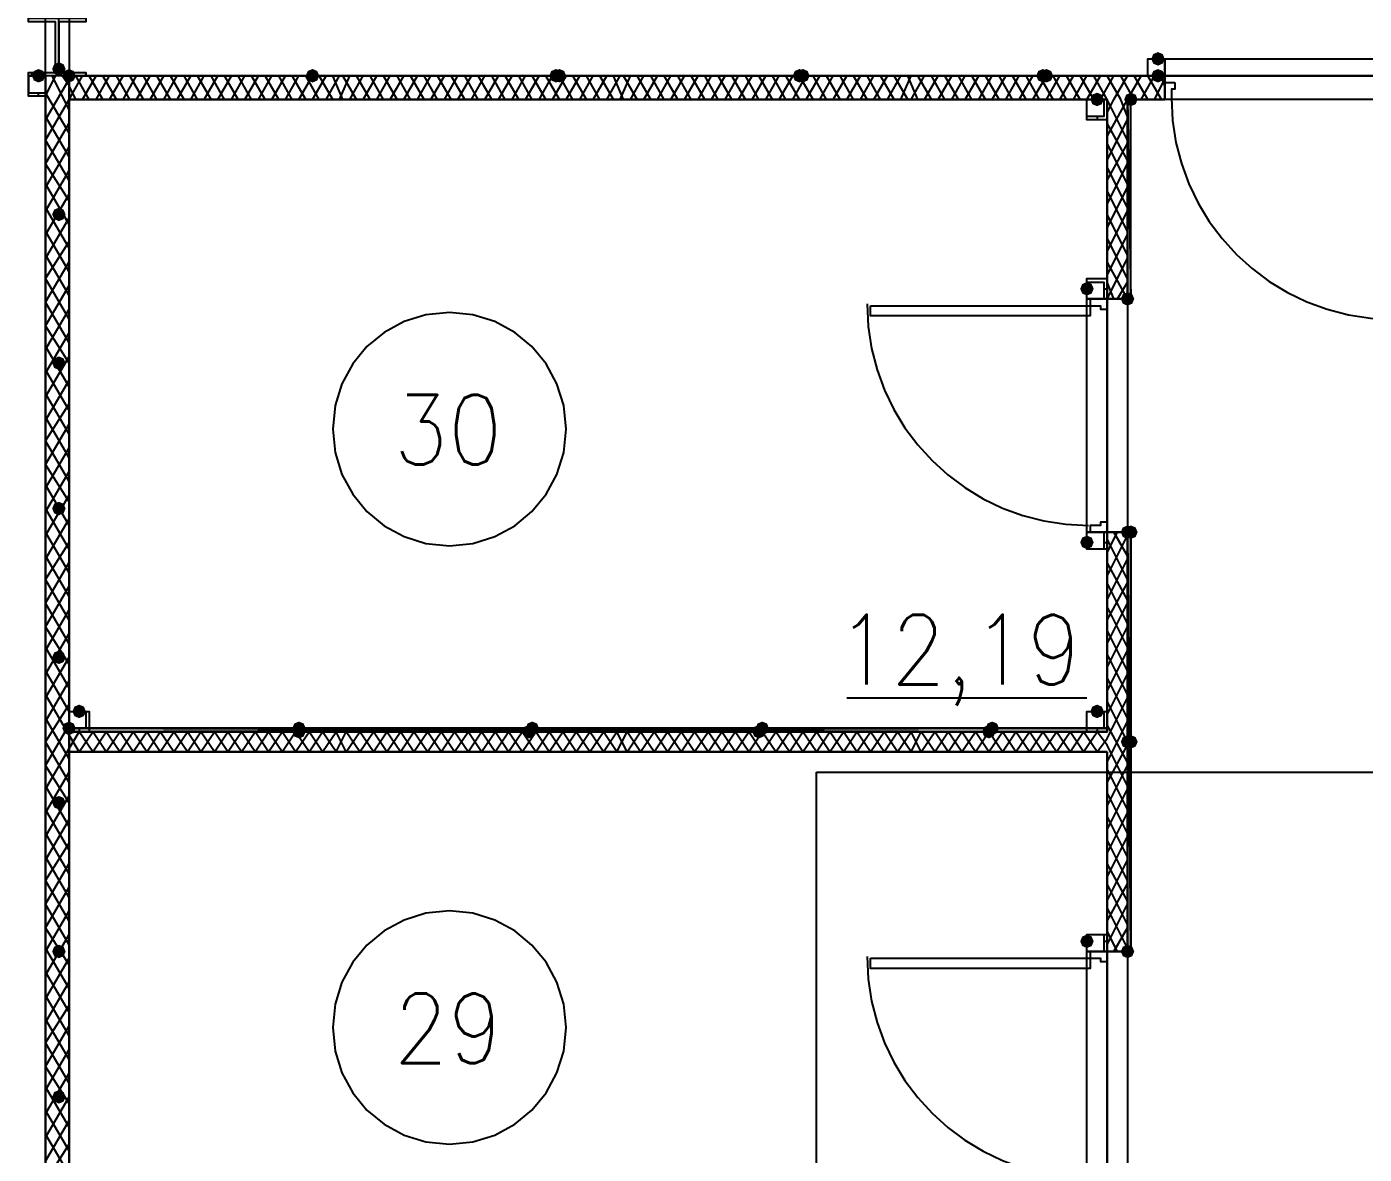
# Model space of a CAD drawing. Header units: millimetres. Extents: x 0 to 420, y 0 to 297.
# Drawn here: x 224.05 to 240.79, y 190.63 to 204.75 of the extents above; entities that cross this region are included whole.
import ezdxf

# ---------------------------------------------------------------- set-up
doc = ezdxf.new("R2010")
doc.units = ezdxf.units.MM
doc.layers.get('0').update_dxf_attribs({"linetype": 'CONTINUOUS'})
doc.styles.get("Standard").update_dxf_attribs({"font": 'STANDARD'})

msp = doc.modelspace()

# ---------------------------------------------------------------- hatches: boundary and pattern name
at = {"true_color": 0x000007}
for points in [[(224.536, 204.216), (224.511129, 204.156204), (224.451333, 204.131333), (224.391538, 204.156204), (224.366667, 204.216), (224.391537, 204.275796), (224.451333, 204.300667), (224.511129, 204.275796)], [(238.294333, 204.343), (238.269463, 204.283204), (238.209667, 204.258333), (238.149871, 204.283204), (238.125, 204.343), (238.149871, 204.402796), (238.209667, 204.427667), (238.269462, 204.402796)], [(224.282, 204.131333), (224.257129, 204.071537), (224.197333, 204.046667), (224.137538, 204.071537), (224.112667, 204.131333), (224.137537, 204.191129), (224.197333, 204.216), (224.257129, 204.191129)], [(238.294333, 204.131333), (238.269463, 204.071537), (238.209667, 204.046667), (238.149871, 204.071537), (238.125, 204.131333), (238.149871, 204.191129), (238.209667, 204.216), (238.269462, 204.191129)], [(237.532333, 203.835), (237.507462, 203.775204), (237.447667, 203.750333), (237.387871, 203.775204), (237.363, 203.835), (237.387871, 203.894796), (237.447667, 203.919667), (237.507462, 203.894796)], [(224.536, 202.395667), (224.511129, 202.335871), (224.451333, 202.311), (224.391538, 202.335871), (224.366667, 202.395667), (224.391537, 202.455462), (224.451333, 202.480333), (224.511129, 202.455463)], [(237.405333, 201.464333), (237.380462, 201.404538), (237.320667, 201.379667), (237.260871, 201.404538), (237.236, 201.464333), (237.260871, 201.524129), (237.320667, 201.549), (237.380462, 201.524129)], [(224.536, 200.533), (224.511129, 200.473204), (224.451333, 200.448333), (224.391538, 200.473204), (224.366667, 200.533), (224.391537, 200.592796), (224.451333, 200.617667), (224.511129, 200.592796)], [(224.536, 198.712667), (224.511129, 198.652871), (224.451333, 198.628), (224.391538, 198.652871), (224.366667, 198.712667), (224.391537, 198.772462), (224.451333, 198.797333), (224.511129, 198.772463)], [(237.913333, 198.416333), (237.888463, 198.356537), (237.828667, 198.331667), (237.768871, 198.356537), (237.744, 198.416333), (237.768871, 198.476129), (237.828667, 198.501), (237.888462, 198.476129)], [(237.405333, 198.289333), (237.380462, 198.229537), (237.320667, 198.204667), (237.260871, 198.229537), (237.236, 198.289333), (237.260871, 198.349129), (237.320667, 198.374), (237.380462, 198.349129)], [(224.536, 196.85), (224.511129, 196.790204), (224.451333, 196.765333), (224.391538, 196.790204), (224.366667, 196.85), (224.391537, 196.909796), (224.451333, 196.934667), (224.511129, 196.909796)], [(224.79, 196.172667), (224.765129, 196.112871), (224.705333, 196.088), (224.645538, 196.112871), (224.620667, 196.172667), (224.645537, 196.232462), (224.705333, 196.257333), (224.765129, 196.232463)], [(237.532333, 196.172667), (237.507462, 196.112871), (237.447667, 196.088), (237.387871, 196.112871), (237.363, 196.172667), (237.387871, 196.232462), (237.447667, 196.257333), (237.507462, 196.232463)], [(224.536, 195.029667), (224.511129, 194.969871), (224.451333, 194.945), (224.391538, 194.969871), (224.366667, 195.029667), (224.391537, 195.089462), (224.451333, 195.114333), (224.511129, 195.089463)], [(224.536, 193.167), (224.511129, 193.107204), (224.451333, 193.082333), (224.391538, 193.107204), (224.366667, 193.167), (224.391537, 193.226796), (224.451333, 193.251667), (224.511129, 193.226796)], [(237.405333, 193.294), (237.380462, 193.234204), (237.320667, 193.209333), (237.260871, 193.234204), (237.236, 193.294), (237.260871, 193.353796), (237.320667, 193.378667), (237.380462, 193.353796)], [(237.913333, 193.167), (237.888463, 193.107204), (237.828667, 193.082333), (237.768871, 193.107204), (237.744, 193.167), (237.768871, 193.226796), (237.828667, 193.251667), (237.888462, 193.226796)], [(224.536, 191.346667), (224.511129, 191.286871), (224.451333, 191.262), (224.391538, 191.286871), (224.366667, 191.346667), (224.391537, 191.406462), (224.451333, 191.431333), (224.511129, 191.406463)]]:
    msp.add_hatch(color=0, dxfattribs=at).paths.add_polyline_path(points, flags=0)
at = {"true_color": 0x0000fe}
for points in [[(224.663, 204.131333), (224.638129, 204.071537), (224.578333, 204.046667), (224.518537, 204.071537), (224.493667, 204.131333), (224.518537, 204.191129), (224.578333, 204.216), (224.638129, 204.191129)], [(227.711, 204.131333), (227.686129, 204.071537), (227.626333, 204.046667), (227.566538, 204.071537), (227.541667, 204.131333), (227.566537, 204.191129), (227.626333, 204.216), (227.686129, 204.191129)], [(227.711, 204.131333), (227.686129, 204.071537), (227.626333, 204.046667), (227.566538, 204.071537), (227.541667, 204.131333), (227.566537, 204.191129), (227.626333, 204.216), (227.686129, 204.191129)], [(230.759, 204.131333), (230.734129, 204.071537), (230.674333, 204.046667), (230.614538, 204.071537), (230.589667, 204.131333), (230.614537, 204.191129), (230.674333, 204.216), (230.734129, 204.191129)], [(230.801333, 204.131333), (230.776462, 204.071537), (230.716667, 204.046667), (230.656871, 204.071537), (230.632, 204.131333), (230.656871, 204.191129), (230.716667, 204.216), (230.776462, 204.191129)], [(233.807, 204.131333), (233.782129, 204.071537), (233.722333, 204.046667), (233.662537, 204.071537), (233.637667, 204.131333), (233.662537, 204.191129), (233.722333, 204.216), (233.782129, 204.191129)], [(233.849333, 204.131333), (233.824462, 204.071537), (233.764667, 204.046667), (233.704871, 204.071537), (233.68, 204.131333), (233.704871, 204.191129), (233.764667, 204.216), (233.824462, 204.191129)], [(236.855, 204.131333), (236.830129, 204.071537), (236.770333, 204.046667), (236.710538, 204.071537), (236.685667, 204.131333), (236.710537, 204.191129), (236.770333, 204.216), (236.830129, 204.191129)], [(236.897333, 204.131333), (236.872462, 204.071537), (236.812667, 204.046667), (236.752871, 204.071537), (236.728, 204.131333), (236.752871, 204.191129), (236.812667, 204.216), (236.872462, 204.191129)], [(237.955667, 203.835), (237.930796, 203.775204), (237.871, 203.750333), (237.811204, 203.775204), (237.786333, 203.835), (237.811204, 203.894796), (237.871, 203.919667), (237.930796, 203.894796)], [(237.913333, 201.337333), (237.888463, 201.277537), (237.828667, 201.252667), (237.768871, 201.277537), (237.744, 201.337333), (237.768871, 201.397129), (237.828667, 201.422), (237.888462, 201.397129)], [(237.913333, 201.337333), (237.888463, 201.277537), (237.828667, 201.252667), (237.768871, 201.277537), (237.744, 201.337333), (237.768871, 201.397129), (237.828667, 201.422), (237.888462, 201.397129)], [(237.955667, 198.416333), (237.930796, 198.356537), (237.871, 198.331667), (237.811204, 198.356537), (237.786333, 198.416333), (237.811204, 198.476129), (237.871, 198.501), (237.930796, 198.476129)], [(237.955667, 198.416333), (237.930796, 198.356537), (237.871, 198.331667), (237.811204, 198.356537), (237.786333, 198.416333), (237.811204, 198.476129), (237.871, 198.501), (237.930796, 198.476129)], [(224.663, 195.961), (224.638129, 195.901204), (224.578333, 195.876333), (224.518537, 195.901204), (224.493667, 195.961), (224.518537, 196.020796), (224.578333, 196.045667), (224.638129, 196.020796)], [(224.663, 195.961), (224.638129, 195.901204), (224.578333, 195.876333), (224.518537, 195.901204), (224.493667, 195.961), (224.518537, 196.020796), (224.578333, 196.045667), (224.638129, 196.020796)], [(227.541667, 195.961), (227.516796, 195.901204), (227.457, 195.876333), (227.397204, 195.901204), (227.372333, 195.961), (227.397204, 196.020796), (227.457, 196.045667), (227.516796, 196.020796)], [(227.541667, 195.918667), (227.516796, 195.858871), (227.457, 195.834), (227.397204, 195.858871), (227.372333, 195.918667), (227.397204, 195.978462), (227.457, 196.003333), (227.516796, 195.978463)], [(230.420333, 195.918667), (230.395462, 195.858871), (230.335667, 195.834), (230.275871, 195.858871), (230.251, 195.918667), (230.275871, 195.978462), (230.335667, 196.003333), (230.395462, 195.978463)], [(230.462667, 195.961), (230.437796, 195.901204), (230.378, 195.876333), (230.318204, 195.901204), (230.293333, 195.961), (230.318204, 196.020796), (230.378, 196.045667), (230.437796, 196.020796)], [(233.299, 195.918667), (233.274129, 195.858871), (233.214333, 195.834), (233.154538, 195.858871), (233.129667, 195.918667), (233.154537, 195.978462), (233.214333, 196.003333), (233.274129, 195.978463)], [(233.341333, 195.961), (233.316462, 195.901204), (233.256667, 195.876333), (233.196871, 195.901204), (233.172, 195.961), (233.196871, 196.020796), (233.256667, 196.045667), (233.316462, 196.020796)], [(236.177667, 195.918667), (236.152796, 195.858871), (236.093, 195.834), (236.033204, 195.858871), (236.008333, 195.918667), (236.033204, 195.978462), (236.093, 196.003333), (236.152796, 195.978463)], [(236.22, 195.961), (236.195129, 195.901204), (236.135333, 195.876333), (236.075538, 195.901204), (236.050667, 195.961), (236.075537, 196.020796), (236.135333, 196.045667), (236.195129, 196.020796)], [(237.913333, 195.791667), (237.888463, 195.731871), (237.828667, 195.707), (237.768871, 195.731871), (237.744, 195.791667), (237.768871, 195.851462), (237.828667, 195.876333), (237.888462, 195.851463)], [(237.955667, 195.791667), (237.930796, 195.731871), (237.871, 195.707), (237.811204, 195.731871), (237.786333, 195.791667), (237.811204, 195.851462), (237.871, 195.876333), (237.930796, 195.851463)], [(237.913333, 193.167), (237.888463, 193.107204), (237.828667, 193.082333), (237.768871, 193.107204), (237.744, 193.167), (237.768871, 193.226796), (237.828667, 193.251667), (237.888462, 193.226796)]]:
    msp.add_hatch(color=0, dxfattribs=at).paths.add_polyline_path(points, flags=0)
at = {"true_color": 0x000007}
h = msp.add_hatch(color=0, dxfattribs=at)
h.paths.add_polyline_path([(224.578333, 204.131333), (238.294333, 204.131333)], flags=0)
h.paths.add_polyline_path([(238.294333, 204.131333), (224.578333, 204.131333)], flags=0)
h = msp.add_hatch(color=0, dxfattribs=at)
h.paths.add_polyline_path([(237.871, 203.835), (237.828667, 203.835), (237.871, 201.337333)], flags=0)
h.paths.add_polyline_path([(237.828667, 203.835), (237.871, 201.337333), (237.828667, 201.337333)], flags=0)
h = msp.add_hatch(color=0, dxfattribs=at)
h.paths.add_polyline_path([(237.871, 198.416333), (237.828667, 198.416333), (237.871, 193.167)], flags=0)
h.paths.add_polyline_path([(237.828667, 198.416333), (237.871, 193.167), (237.828667, 193.167)], flags=0)
h = msp.add_hatch(color=0, dxfattribs=at)
h.paths.add_polyline_path([(237.574667, 195.961), (224.578333, 195.961), (237.574667, 195.918667)], flags=0)
h.paths.add_polyline_path([(224.578333, 195.961), (237.574667, 195.918667), (224.578333, 195.918667)], flags=0)

# ---------------------------------------------------------------- linework, layer by layer
at = {"color": 0, "true_color": 0x00002b}
msp.add_lwpolyline([(207.179333, 187.748333), (224.282, 187.748333), (224.282, 222.25), (207.179333, 222.25)], close=True, dxfattribs=at)
at = {"color": 0, "true_color": 0x0000ab}
msp.add_lwpolyline([(224.578333, 204.131333), (242.189, 204.131333), (242.189, 222.25), (224.578333, 222.25)], close=True, dxfattribs=at)
at = {"color": 0, "true_color": 0x000007}
for points in [[(224.79, 204.131333), (224.070333, 204.131333), (224.070333, 204.173667), (224.409, 204.173667), (224.409, 204.808667), (224.070333, 204.808667), (224.070333, 204.851), (224.79, 204.851), (224.79, 204.808667), (224.451333, 204.808667), (224.451333, 204.173667), (224.79, 204.173667)], [(238.082667, 204.343), (238.294333, 204.343), (238.294333, 204.131333), (238.082667, 204.131333), (238.082667, 204.343), (238.294333, 204.343), (238.294333, 204.131333), (238.082667, 204.131333)], [(224.282, 203.877333), (224.070333, 203.877333), (224.070333, 204.131333), (224.282, 204.131333)], [(224.282, 203.919667), (224.282, 204.131333), (224.070333, 204.131333), (224.070333, 203.919667)], [(224.578333, 204.131333), (238.294333, 204.131333)], [(238.294333, 204.131333), (224.578333, 204.131333)], [(238.294333, 204.131333), (224.578333, 204.131333), (238.294333, 204.131333), (224.578333, 204.131333)], [(238.421333, 204.046667), (238.421333, 203.962), (238.379, 203.962), (238.379, 203.835), (238.294333, 203.835), (238.294333, 204.046667)], [(237.320667, 203.835), (237.532333, 203.835), (237.532333, 203.623333), (237.320667, 203.623333), (237.320667, 203.835), (237.574667, 203.835), (237.574667, 203.581), (237.320667, 203.581)], [(237.871, 203.835), (237.828667, 203.835), (237.871, 201.337333)], [(237.828667, 203.835), (237.871, 201.337333), (237.828667, 201.337333)], [(237.828667, 203.835), (237.828667, 201.337333), (237.871, 201.337333), (237.871, 203.835)], [(237.828667, 203.835), (237.828667, 201.337333), (237.871, 201.337333), (237.871, 203.835)], [(237.320667, 201.337333), (237.320667, 201.549), (237.532333, 201.549), (237.532333, 201.337333), (237.320667, 201.337333), (237.320667, 201.591333), (237.574667, 201.591333), (237.574667, 201.337333)], [(234.611333, 201.252667), (237.363, 201.252667), (237.363, 201.125667), (234.611333, 201.125667)], [(237.574667, 201.337333), (237.363, 201.337333), (237.363, 201.252667), (237.49, 201.252667), (237.49, 201.210333), (237.574667, 201.210333)], [(237.320667, 198.204667), (237.320667, 198.416333), (237.532333, 198.416333), (237.532333, 198.204667), (237.320667, 198.204667), (237.320667, 198.416333), (237.574667, 198.416333), (237.574667, 198.204667)], [(237.574667, 198.543333), (237.49, 198.543333), (237.49, 198.501), (237.363, 198.501), (237.363, 198.416333), (237.574667, 198.416333)], [(237.871, 198.416333), (237.828667, 198.416333), (237.871, 193.167)], [(237.828667, 198.416333), (237.871, 193.167), (237.828667, 193.167)], [(237.871, 193.167), (237.828667, 193.167), (237.828667, 198.416333), (237.871, 198.416333), (237.871, 193.167), (237.871, 198.416333), (237.828667, 198.416333), (237.828667, 193.167)], [(224.578333, 196.172667), (224.79, 196.172667), (224.79, 195.961), (224.578333, 195.961), (224.578333, 196.172667), (224.832333, 196.172667), (224.832333, 195.918667), (224.578333, 195.918667)], [(237.320667, 196.172667), (237.532333, 196.172667), (237.532333, 195.961), (237.320667, 195.961), (237.320667, 196.172667), (237.574667, 196.172667), (237.574667, 195.918667), (237.320667, 195.918667)], [(237.574667, 195.961), (224.578333, 195.961), (237.574667, 195.918667)], [(224.578333, 195.961), (237.574667, 195.918667), (224.578333, 195.918667)], [(237.574667, 195.961), (237.574667, 195.918667), (224.578333, 195.918667), (224.578333, 195.961), (237.574667, 195.961), (224.578333, 195.961), (224.578333, 195.918667), (237.574667, 195.918667)], [(237.320667, 193.167), (237.320667, 193.378667), (237.532333, 193.378667), (237.532333, 193.167), (237.320667, 193.167), (237.320667, 193.378667), (237.574667, 193.378667), (237.574667, 193.167)], [(234.611333, 193.082333), (237.363, 193.082333), (237.363, 192.955333), (234.611333, 192.955333)], [(237.574667, 193.167), (237.363, 193.167), (237.363, 193.082333), (237.49, 193.082333), (237.49, 193.04), (237.574667, 193.04)]]:
    msp.add_lwpolyline(points, close=True, dxfattribs=at)
for points in [[(224.451333, 204.131333), (224.451333, 204.851)], [(238.294333, 204.258333), (238.294333, 204.343), (239.776, 204.343)], [(239.776, 204.343), (241.257667, 204.343), (241.257667, 204.258333)], [(224.112667, 204.131333), (224.112667, 204.173667)], [(224.282, 204.131333), (224.282, 204.173667)], [(224.282, 203.877333), (224.409, 204.131333)], [(224.578333, 187.748333), (224.578333, 204.131333), (224.282, 204.131333), (224.282, 187.748333)], [(224.578333, 203.708), (224.366667, 204.131333)], [(224.578333, 204.004333), (224.493667, 204.131333)], [(224.578333, 204.089), (224.578333, 204.131333)], [(224.578333, 203.835), (224.747667, 204.131333)], [(238.294333, 204.131333), (224.578333, 204.131333), (238.294333, 204.131333), (224.578333, 204.131333)], [(238.294333, 204.131333), (224.578333, 204.131333), (224.578333, 203.835)], [(224.620667, 204.131333), (224.620667, 204.173667)], [(224.832333, 203.835), (224.663, 204.131333)], [(224.747667, 203.835), (224.917, 204.131333)], [(224.79, 204.131333), (224.79, 204.173667)], [(225.001667, 203.835), (224.832333, 204.131333)], [(224.917, 203.835), (225.086333, 204.131333)], [(225.171, 203.835), (225.001667, 204.131333)], [(225.086333, 203.835), (225.255667, 204.131333)], [(225.340333, 203.835), (225.171, 204.131333)], [(225.255667, 203.835), (225.425, 204.131333)], [(225.509667, 203.835), (225.340333, 204.131333)], [(225.425, 203.835), (225.594333, 204.131333)], [(225.679, 203.835), (225.509667, 204.131333)], [(225.594333, 203.835), (225.763667, 204.131333)], [(225.848333, 203.835), (225.679, 204.131333)], [(225.763667, 203.835), (225.933, 204.131333)], [(226.017667, 203.835), (225.848333, 204.131333)], [(225.933, 203.835), (226.102333, 204.131333)], [(226.187, 203.835), (226.017667, 204.131333)], [(226.102333, 203.835), (226.271667, 204.131333)], [(226.356333, 203.835), (226.187, 204.131333)], [(226.271667, 203.835), (226.441, 204.131333)], [(226.525667, 203.835), (226.356333, 204.131333)], [(226.441, 203.835), (226.610333, 204.131333)], [(226.695, 203.835), (226.525667, 204.131333)], [(226.610333, 203.835), (226.779667, 204.131333)], [(226.864333, 203.835), (226.695, 204.131333)], [(226.779667, 203.835), (226.949, 204.131333)], [(227.033667, 203.835), (226.864333, 204.131333)], [(226.949, 203.835), (227.118333, 204.131333)], [(227.203, 203.835), (227.033667, 204.131333)], [(227.118333, 203.835), (227.287667, 204.131333)], [(227.372333, 203.835), (227.203, 204.131333)], [(227.287667, 203.835), (227.457, 204.131333)], [(227.541667, 203.835), (227.372333, 204.131333)], [(227.457, 203.835), (227.626333, 204.131333)], [(227.711, 203.835), (227.541667, 204.131333)], [(227.626333, 203.835), (227.795667, 204.131333)], [(227.880333, 203.835), (227.711, 204.131333)], [(227.795667, 203.835), (227.965, 204.131333)], [(228.007333, 203.835), (227.880333, 204.131333)], [(227.965, 203.835), (228.092, 204.131333)], [(228.176667, 203.835), (228.007333, 204.131333)], [(228.092, 203.835), (228.261333, 204.131333)], [(228.346, 203.835), (228.176667, 204.131333)], [(228.261333, 203.835), (228.430667, 204.131333)], [(228.515333, 203.835), (228.346, 204.131333)], [(228.430667, 203.835), (228.6, 204.131333)], [(228.684667, 203.835), (228.515333, 204.131333)], [(228.6, 203.835), (228.769333, 204.131333)], [(228.854, 203.835), (228.684667, 204.131333)], [(228.769333, 203.835), (228.938667, 204.131333)], [(229.023333, 203.835), (228.854, 204.131333)], [(228.938667, 203.835), (229.108, 204.131333)], [(229.192667, 203.835), (229.023333, 204.131333)], [(229.108, 203.835), (229.277333, 204.131333)], [(229.362, 203.835), (229.192667, 204.131333)], [(229.277333, 203.835), (229.446667, 204.131333)], [(229.531333, 203.835), (229.362, 204.131333)], [(229.446667, 203.835), (229.616, 204.131333)], [(229.700667, 203.835), (229.531333, 204.131333)], [(229.616, 203.835), (229.785333, 204.131333)], [(229.87, 203.835), (229.700667, 204.131333)], [(229.785333, 203.835), (229.954667, 204.131333)], [(230.039333, 203.835), (229.87, 204.131333)], [(229.954667, 203.835), (230.124, 204.131333)], [(230.208667, 203.835), (230.039333, 204.131333)], [(230.124, 203.835), (230.293333, 204.131333)], [(230.378, 203.835), (230.208667, 204.131333)], [(230.293333, 203.835), (230.462667, 204.131333)], [(230.547333, 203.835), (230.378, 204.131333)], [(230.462667, 203.835), (230.632, 204.131333)], [(230.716667, 203.835), (230.547333, 204.131333)], [(230.632, 203.835), (230.801333, 204.131333)], [(230.886, 203.835), (230.716667, 204.131333)], [(230.801333, 203.835), (230.970667, 204.131333)], [(231.055333, 203.835), (230.886, 204.131333)], [(230.970667, 203.835), (231.14, 204.131333)], [(231.224667, 203.835), (231.055333, 204.131333)], [(231.14, 203.835), (231.309333, 204.131333)], [(231.394, 203.835), (231.224667, 204.131333)], [(231.309333, 203.835), (231.478667, 204.131333)], [(231.521, 203.835), (231.394, 204.131333)], [(231.478667, 203.835), (231.605667, 204.131333)], [(231.690333, 203.835), (231.521, 204.131333)], [(231.605667, 203.835), (231.775, 204.131333)], [(231.859667, 203.835), (231.690333, 204.131333)], [(231.775, 203.835), (231.944333, 204.131333)], [(232.029, 203.835), (231.859667, 204.131333)], [(231.944333, 203.835), (232.113667, 204.131333)], [(232.198333, 203.835), (232.029, 204.131333)], [(232.113667, 203.835), (232.283, 204.131333)], [(232.367667, 203.835), (232.198333, 204.131333)], [(232.283, 203.835), (232.452333, 204.131333)], [(232.537, 203.835), (232.367667, 204.131333)], [(232.452333, 203.835), (232.621667, 204.131333)], [(232.706333, 203.835), (232.537, 204.131333)], [(232.621667, 203.835), (232.791, 204.131333)], [(232.875667, 203.835), (232.706333, 204.131333)], [(232.791, 203.835), (232.960333, 204.131333)], [(233.045, 203.835), (232.875667, 204.131333)], [(232.960333, 203.835), (233.129667, 204.131333)], [(233.214333, 203.835), (233.045, 204.131333)], [(233.129667, 203.835), (233.299, 204.131333)], [(233.383667, 203.835), (233.214333, 204.131333)], [(233.299, 203.835), (233.468333, 204.131333)], [(233.553, 203.835), (233.383667, 204.131333)], [(233.468333, 203.835), (233.637667, 204.131333)], [(233.722333, 203.835), (233.553, 204.131333)], [(233.637667, 203.835), (233.807, 204.131333)], [(233.891667, 203.835), (233.722333, 204.131333)], [(233.807, 203.835), (233.976333, 204.131333)], [(234.061, 203.835), (233.891667, 204.131333)], [(233.976333, 203.835), (234.145667, 204.131333)], [(234.230333, 203.835), (234.061, 204.131333)], [(234.145667, 203.835), (234.315, 204.131333)], [(234.399667, 203.835), (234.230333, 204.131333)], [(234.315, 203.835), (234.484333, 204.131333)], [(234.569, 203.835), (234.399667, 204.131333)], [(234.484333, 203.835), (234.653667, 204.131333)], [(234.738333, 203.835), (234.569, 204.131333)], [(234.653667, 203.835), (234.823, 204.131333)], [(234.907667, 203.835), (234.738333, 204.131333)], [(234.823, 203.835), (234.992333, 204.131333)], [(235.077, 203.835), (234.907667, 204.131333)], [(234.992333, 203.835), (235.119333, 204.131333)], [(235.204, 203.835), (235.077, 204.131333)], [(235.119333, 203.835), (235.288667, 204.131333)], [(235.373333, 203.835), (235.204, 204.131333)], [(235.288667, 203.835), (235.458, 204.131333)], [(235.542667, 203.835), (235.373333, 204.131333)], [(235.458, 203.835), (235.627333, 204.131333)], [(235.712, 203.835), (235.542667, 204.131333)], [(235.627333, 203.835), (235.796667, 204.131333)], [(235.881333, 203.835), (235.712, 204.131333)], [(235.796667, 203.835), (235.966, 204.131333)], [(236.050667, 203.835), (235.881333, 204.131333)], [(235.966, 203.835), (236.135333, 204.131333)], [(236.22, 203.835), (236.050667, 204.131333)], [(236.135333, 203.835), (236.304667, 204.131333)], [(236.389333, 203.835), (236.22, 204.131333)], [(236.304667, 203.835), (236.474, 204.131333)], [(236.558667, 203.835), (236.389333, 204.131333)], [(236.474, 203.835), (236.643333, 204.131333)], [(236.728, 203.835), (236.558667, 204.131333)], [(236.643333, 203.835), (236.812667, 204.131333)], [(236.897333, 203.835), (236.728, 204.131333)], [(236.812667, 203.835), (236.982, 204.131333)], [(237.066667, 203.835), (236.897333, 204.131333)], [(236.982, 203.835), (237.151333, 204.131333)], [(237.236, 203.835), (237.066667, 204.131333)], [(237.151333, 203.835), (237.320667, 204.131333)], [(237.405333, 203.835), (237.236, 204.131333)], [(237.320667, 203.835), (237.49, 204.131333)], [(237.574667, 203.835), (237.405333, 204.131333)], [(237.49, 203.835), (237.659333, 204.131333)], [(237.744, 203.835), (237.574667, 204.131333)], [(237.659333, 203.835), (237.828667, 204.131333)], [(237.913333, 203.835), (237.744, 204.131333)], [(237.828667, 203.835), (237.998, 204.131333)], [(238.082667, 203.835), (237.913333, 204.131333)], [(237.998, 203.835), (238.167333, 204.131333)], [(238.252, 203.835), (238.082667, 204.131333)], [(238.294333, 204.004333), (238.252, 204.131333)], [(239.776, 204.131333), (238.294333, 204.131333), (238.294333, 204.258333)], [(238.294333, 203.835), (238.294333, 204.046667), (238.294333, 204.131333)], [(238.294333, 204.131333), (238.294333, 204.046667), (238.294333, 203.835), (238.294333, 204.046667)], [(241.257667, 204.258333), (241.257667, 204.131333), (239.776, 204.131333)], [(224.282, 203.581), (224.578333, 204.089)], [(224.663, 203.835), (224.578333, 204.004333)], [(238.167333, 203.835), (238.294333, 204.089)], [(224.197333, 203.877333), (224.197333, 203.919667)], [(224.578333, 203.411667), (224.282, 203.919667)], [(224.282, 203.327), (224.578333, 203.835)], [(224.578333, 203.835), (237.574667, 203.835)], [(237.574667, 203.665667), (237.659333, 203.835)], [(237.574667, 203.369333), (237.828667, 203.835)], [(237.828667, 203.327), (237.574667, 203.835)], [(237.574667, 203.835), (237.574667, 201.337333)], [(237.828667, 203.623333), (237.744, 203.835)], [(237.828667, 201.337333), (237.828667, 203.835), (237.871, 201.337333), (237.871, 203.835)], [(237.828667, 203.835), (238.294333, 203.835)], [(237.828667, 201.337333), (237.828667, 203.835)], [(238.379, 203.856167), (238.393316, 203.572658), (238.435334, 203.29734), (238.50366, 203.031605), (238.596901, 202.776849), (238.713663, 202.534463), (238.852552, 202.305843), (239.012176, 202.092381), (239.191139, 201.895472), (239.388048, 201.716509), (239.601509, 201.556886), (239.83013, 201.417996), (240.072515, 201.301234), (240.327272, 201.207993), (240.593006, 201.139667), (240.868325, 201.097649), (241.151833, 201.083333)], [(224.578333, 203.115333), (224.282, 203.623333)], [(237.447667, 203.623333), (237.447667, 203.581)], [(224.282, 203.030667), (224.578333, 203.538667)], [(237.574667, 203.073), (237.828667, 203.581)], [(237.828667, 203.073), (237.574667, 203.538667)], [(224.578333, 202.819), (224.282, 203.327)], [(237.574667, 202.819), (237.828667, 203.284667)], [(237.828667, 202.776667), (237.574667, 203.284667)], [(224.282, 202.734333), (224.578333, 203.242333)], [(224.578333, 202.565), (224.282, 203.030667)], [(224.282, 202.438), (224.578333, 202.946)], [(237.574667, 202.522667), (237.828667, 203.030667)], [(237.828667, 202.480333), (237.574667, 202.988333)], [(224.578333, 202.268667), (224.282, 202.776667)], [(224.282, 202.141667), (224.578333, 202.649667)], [(237.574667, 202.226333), (237.828667, 202.734333)], [(237.828667, 202.184), (237.574667, 202.692)], [(224.578333, 201.972333), (224.282, 202.480333)], [(237.574667, 201.93), (237.828667, 202.438)], [(224.282, 201.845333), (224.578333, 202.353333)], [(237.828667, 201.887667), (237.574667, 202.395667)], [(224.578333, 201.676), (224.282, 202.184)], [(237.574667, 201.633667), (237.828667, 202.141667)], [(237.828667, 201.591333), (237.574667, 202.099333)], [(224.282, 201.591333), (224.578333, 202.057)], [(224.578333, 201.379667), (224.282, 201.887667)], [(224.282, 201.295), (224.578333, 201.803)], [(237.574667, 201.337333), (237.828667, 201.845333)], [(237.828667, 201.337333), (237.574667, 201.803)], [(224.578333, 201.083333), (224.282, 201.591333)], [(224.282, 200.998667), (224.578333, 201.506667)], [(237.532333, 201.464333), (237.574667, 201.464333)], [(237.659333, 201.337333), (237.574667, 201.549)], [(237.701667, 201.337333), (237.828667, 201.549)], [(224.578333, 200.787), (224.282, 201.295)], [(234.569, 201.273833), (234.583316, 200.990325), (234.625334, 200.715006), (234.69366, 200.449272), (234.786901, 200.194515), (234.903663, 199.95213), (235.042552, 199.723509), (235.202176, 199.510048), (235.381139, 199.313139), (235.578048, 199.134176), (235.791509, 198.974552), (236.02013, 198.835663), (236.262515, 198.718901), (236.517272, 198.62566), (236.783006, 198.557334), (237.058325, 198.515316), (237.341833, 198.501)], [(237.320667, 199.898), (237.320667, 201.337333), (237.447667, 201.337333)], [(237.447667, 201.337333), (237.574667, 201.337333), (237.574667, 199.898)], [(237.574667, 201.337333), (237.828667, 201.337333)], [(237.828667, 201.337333), (237.574667, 201.337333)], [(224.282, 200.702333), (224.578333, 201.210333)], [(230.801333, 199.7075), (230.771661, 200.001844), (230.686561, 200.275996), (230.551905, 200.524083), (230.373566, 200.740232), (230.157416, 200.918572), (229.909329, 201.053228), (229.635177, 201.138328), (229.340833, 201.168), (229.04649, 201.138328), (228.772338, 201.053228), (228.524251, 200.918572), (228.308101, 200.740232), (228.129762, 200.524083), (227.995106, 200.275996), (227.910005, 200.001844), (227.880333, 199.7075)], [(224.578333, 200.533), (224.282, 200.998667)], [(224.282, 200.406), (224.578333, 200.914)], [(224.578333, 200.236667), (224.282, 200.744667)], [(224.282, 200.109667), (224.578333, 200.617667)], [(224.578333, 199.940333), (224.282, 200.448333)], [(224.282, 199.813333), (224.578333, 200.321333)], [(224.578333, 199.644), (224.282, 200.152)], [(224.282, 199.559333), (224.578333, 200.025)], [(224.578333, 199.347667), (224.282, 199.855667)], [(224.282, 199.263), (224.578333, 199.771)], [(237.447667, 198.416333), (237.320667, 198.416333), (237.320667, 199.898)], [(237.574667, 199.898), (237.574667, 198.416333), (237.447667, 198.416333)], [(227.880333, 199.7075), (227.910005, 199.413156), (227.995106, 199.139004), (228.129762, 198.890917), (228.308101, 198.674768), (228.524251, 198.496428), (228.772338, 198.361772), (229.04649, 198.276672), (229.340833, 198.247), (229.635177, 198.276672), (229.909329, 198.361772), (230.157416, 198.496428), (230.373566, 198.674768), (230.551905, 198.890917), (230.686561, 199.139004), (230.771661, 199.413156), (230.801333, 199.7075)], [(224.578333, 199.051333), (224.282, 199.559333)], [(224.282, 198.966667), (224.578333, 199.474667)], [(224.578333, 198.797333), (224.282, 199.263)], [(224.282, 198.670333), (224.578333, 199.178333)], [(224.578333, 198.501), (224.282, 199.009)], [(224.282, 198.374), (224.578333, 198.882)], [(224.578333, 198.204667), (224.282, 198.712667)], [(224.282, 198.077667), (224.578333, 198.585667)], [(224.578333, 197.908333), (224.282, 198.416333)], [(237.574667, 198.162333), (237.701667, 198.416333)], [(237.574667, 198.416333), (237.828667, 198.416333)], [(237.828667, 198.416333), (237.574667, 198.416333)], [(237.574667, 198.416333), (237.574667, 195.918667)], [(237.828667, 198.12), (237.659333, 198.416333)], [(237.871, 193.167), (237.871, 198.416333), (237.871, 193.167), (237.828667, 198.416333)], [(237.828667, 193.167), (237.828667, 198.416333)], [(224.282, 197.823667), (224.578333, 198.289333)], [(237.532333, 198.289333), (237.574667, 198.289333)], [(237.574667, 197.866), (237.828667, 198.374)], [(237.828667, 197.823667), (237.574667, 198.331667)], [(224.578333, 197.612), (224.282, 198.12)], [(237.574667, 197.569667), (237.828667, 198.077667)], [(224.282, 197.527333), (224.578333, 198.035333)], [(237.828667, 197.569667), (237.574667, 198.035333)], [(224.578333, 197.315667), (224.282, 197.823667)], [(224.282, 197.231), (224.578333, 197.739)], [(237.574667, 197.315667), (237.828667, 197.781333)], [(237.828667, 197.273333), (237.574667, 197.781333)], [(224.578333, 197.019333), (224.282, 197.527333)], [(224.282, 196.934667), (224.578333, 197.442667)], [(237.574667, 197.019333), (237.828667, 197.527333)], [(237.828667, 196.977), (237.574667, 197.485)], [(224.578333, 196.765333), (224.282, 197.231)], [(237.574667, 196.723), (237.828667, 197.231)], [(224.282, 196.638333), (224.578333, 197.146333)], [(237.828667, 196.680667), (237.574667, 197.188667)], [(224.578333, 196.469), (224.282, 196.977)], [(237.574667, 196.426667), (237.828667, 196.934667)], [(224.282, 196.342), (224.578333, 196.85)], [(237.828667, 196.384333), (237.574667, 196.892333)], [(224.578333, 196.172667), (224.282, 196.680667)], [(237.574667, 196.130333), (237.828667, 196.638333)], [(237.828667, 196.088), (237.574667, 196.596)], [(224.282, 196.045667), (224.578333, 196.553667)], [(224.578333, 195.876333), (224.282, 196.384333)], [(224.282, 195.791667), (224.578333, 196.257333)], [(234.315, 196.342), (237.320667, 196.342)], [(237.574667, 195.834), (237.828667, 196.342)], [(237.828667, 195.791667), (237.574667, 196.299667)], [(224.578333, 195.58), (224.282, 196.088)], [(224.282, 195.495333), (224.578333, 196.003333)], [(237.574667, 195.961), (224.578333, 195.961), (237.574667, 195.961), (224.578333, 195.918667)], [(224.578333, 195.707), (224.705333, 195.918667)], [(237.574667, 195.918667), (224.578333, 195.918667), (224.578333, 195.664667)], [(224.705333, 195.961), (224.705333, 195.918667)], [(224.705333, 195.664667), (224.874667, 195.918667)], [(224.874667, 195.664667), (224.705333, 195.918667)], [(224.874667, 195.664667), (225.044, 195.918667)], [(225.044, 195.664667), (224.874667, 195.918667)], [(225.044, 195.664667), (225.213333, 195.918667)], [(225.213333, 195.664667), (225.044, 195.918667)], [(225.213333, 195.664667), (225.382667, 195.918667)], [(225.382667, 195.664667), (225.213333, 195.918667)], [(225.382667, 195.664667), (225.552, 195.918667)], [(225.552, 195.664667), (225.382667, 195.918667)], [(225.552, 195.664667), (225.721333, 195.918667)], [(225.721333, 195.664667), (225.552, 195.918667)], [(225.721333, 195.664667), (225.890667, 195.918667)], [(225.890667, 195.664667), (225.721333, 195.918667)], [(225.890667, 195.664667), (226.06, 195.918667)], [(226.06, 195.664667), (225.890667, 195.918667)], [(226.06, 195.664667), (226.229333, 195.918667)], [(226.229333, 195.664667), (226.06, 195.918667)], [(226.229333, 195.664667), (226.398667, 195.918667)], [(226.398667, 195.664667), (226.229333, 195.918667)], [(226.398667, 195.664667), (226.568, 195.918667)], [(226.568, 195.664667), (226.398667, 195.918667)], [(226.568, 195.664667), (226.737333, 195.918667)], [(226.737333, 195.664667), (226.568, 195.918667)], [(226.737333, 195.664667), (226.906667, 195.918667)], [(226.906667, 195.664667), (226.737333, 195.918667)], [(226.906667, 195.664667), (227.076, 195.918667)], [(227.076, 195.664667), (226.906667, 195.918667)], [(227.076, 195.664667), (227.245333, 195.918667)], [(227.245333, 195.664667), (227.076, 195.918667)], [(227.245333, 195.664667), (227.414667, 195.918667)], [(227.414667, 195.664667), (227.245333, 195.918667)], [(227.414667, 195.664667), (227.584, 195.918667)], [(227.584, 195.664667), (227.414667, 195.918667)], [(227.584, 195.664667), (227.753333, 195.918667)], [(227.753333, 195.664667), (227.584, 195.918667)], [(227.753333, 195.664667), (227.922667, 195.918667)], [(227.922667, 195.664667), (227.753333, 195.918667)], [(227.922667, 195.664667), (228.049667, 195.918667)], [(228.049667, 195.664667), (227.922667, 195.918667)], [(228.049667, 195.664667), (228.219, 195.918667)], [(228.219, 195.664667), (228.049667, 195.918667)], [(228.219, 195.664667), (228.388333, 195.918667)], [(228.388333, 195.664667), (228.219, 195.918667)], [(228.388333, 195.664667), (228.557667, 195.918667)], [(228.557667, 195.664667), (228.388333, 195.918667)], [(228.557667, 195.664667), (228.727, 195.918667)], [(228.727, 195.664667), (228.557667, 195.918667)], [(228.727, 195.664667), (228.896333, 195.918667)], [(228.896333, 195.664667), (228.727, 195.918667)], [(228.896333, 195.664667), (229.065667, 195.918667)], [(229.065667, 195.664667), (228.896333, 195.918667)], [(229.065667, 195.664667), (229.235, 195.918667)], [(229.235, 195.664667), (229.065667, 195.918667)], [(229.235, 195.664667), (229.404333, 195.918667)], [(229.404333, 195.664667), (229.235, 195.918667)], [(229.404333, 195.664667), (229.573667, 195.918667)], [(229.573667, 195.664667), (229.404333, 195.918667)], [(229.573667, 195.664667), (229.743, 195.918667)], [(229.743, 195.664667), (229.573667, 195.918667)], [(229.743, 195.664667), (229.912333, 195.918667)], [(229.912333, 195.664667), (229.743, 195.918667)], [(229.912333, 195.664667), (230.081667, 195.918667)], [(230.081667, 195.664667), (229.912333, 195.918667)], [(230.081667, 195.664667), (230.251, 195.918667)], [(230.251, 195.664667), (230.081667, 195.918667)], [(230.251, 195.664667), (230.420333, 195.918667)], [(230.420333, 195.664667), (230.251, 195.918667)], [(230.420333, 195.664667), (230.589667, 195.918667)], [(230.589667, 195.664667), (230.420333, 195.918667)], [(230.589667, 195.664667), (230.759, 195.918667)], [(230.759, 195.664667), (230.589667, 195.918667)], [(230.759, 195.664667), (230.928333, 195.918667)], [(230.928333, 195.664667), (230.759, 195.918667)], [(230.928333, 195.664667), (231.097667, 195.918667)], [(231.097667, 195.664667), (230.928333, 195.918667)], [(231.097667, 195.664667), (231.267, 195.918667)], [(231.267, 195.664667), (231.097667, 195.918667)], [(231.267, 195.664667), (231.436333, 195.918667)], [(231.436333, 195.664667), (231.267, 195.918667)], [(231.436333, 195.664667), (231.563333, 195.918667)], [(231.563333, 195.664667), (231.436333, 195.918667)], [(231.563333, 195.664667), (231.732667, 195.918667)], [(231.732667, 195.664667), (231.563333, 195.918667)], [(231.732667, 195.664667), (231.902, 195.918667)], [(231.902, 195.664667), (231.732667, 195.918667)], [(231.902, 195.664667), (232.071333, 195.918667)], [(232.071333, 195.664667), (231.902, 195.918667)], [(232.071333, 195.664667), (232.240667, 195.918667)], [(232.240667, 195.664667), (232.071333, 195.918667)], [(232.240667, 195.664667), (232.41, 195.918667)], [(232.41, 195.664667), (232.240667, 195.918667)], [(232.41, 195.664667), (232.579333, 195.918667)], [(232.579333, 195.664667), (232.41, 195.918667)], [(232.579333, 195.664667), (232.748667, 195.918667)], [(232.748667, 195.664667), (232.579333, 195.918667)], [(232.748667, 195.664667), (232.918, 195.918667)], [(232.918, 195.664667), (232.748667, 195.918667)], [(232.918, 195.664667), (233.087333, 195.918667)], [(233.087333, 195.664667), (232.918, 195.918667)], [(233.087333, 195.664667), (233.256667, 195.918667)], [(233.256667, 195.664667), (233.087333, 195.918667)], [(233.256667, 195.664667), (233.426, 195.918667)], [(233.426, 195.664667), (233.256667, 195.918667)], [(233.426, 195.664667), (233.595333, 195.918667)], [(233.595333, 195.664667), (233.426, 195.918667)], [(233.595333, 195.664667), (233.764667, 195.918667)], [(233.764667, 195.664667), (233.595333, 195.918667)], [(233.764667, 195.664667), (233.934, 195.918667)], [(233.934, 195.664667), (233.764667, 195.918667)], [(233.934, 195.664667), (234.103333, 195.918667)], [(234.103333, 195.664667), (233.934, 195.918667)], [(234.103333, 195.664667), (234.272667, 195.918667)], [(234.272667, 195.664667), (234.103333, 195.918667)], [(234.272667, 195.664667), (234.442, 195.918667)], [(234.442, 195.664667), (234.272667, 195.918667)], [(234.442, 195.664667), (234.611333, 195.918667)], [(234.611333, 195.664667), (234.442, 195.918667)], [(234.611333, 195.664667), (234.780667, 195.918667)], [(234.780667, 195.664667), (234.611333, 195.918667)], [(234.780667, 195.664667), (234.95, 195.918667)], [(234.95, 195.664667), (234.780667, 195.918667)], [(234.95, 195.664667), (235.119333, 195.918667)], [(235.119333, 195.664667), (234.95, 195.918667)], [(235.119333, 195.664667), (235.246333, 195.918667)], [(235.246333, 195.664667), (235.119333, 195.918667)], [(235.246333, 195.664667), (235.415667, 195.918667)], [(235.415667, 195.664667), (235.246333, 195.918667)], [(235.415667, 195.664667), (235.585, 195.918667)], [(235.585, 195.664667), (235.415667, 195.918667)], [(235.585, 195.664667), (235.754333, 195.918667)], [(235.754333, 195.664667), (235.585, 195.918667)], [(235.754333, 195.664667), (235.923667, 195.918667)], [(235.923667, 195.664667), (235.754333, 195.918667)], [(235.923667, 195.664667), (236.093, 195.918667)], [(236.093, 195.664667), (235.923667, 195.918667)], [(236.093, 195.664667), (236.262333, 195.918667)], [(236.262333, 195.664667), (236.093, 195.918667)], [(236.262333, 195.664667), (236.431667, 195.918667)], [(236.431667, 195.664667), (236.262333, 195.918667)], [(236.431667, 195.664667), (236.601, 195.918667)], [(236.601, 195.664667), (236.431667, 195.918667)], [(236.601, 195.664667), (236.770333, 195.918667)], [(236.770333, 195.664667), (236.601, 195.918667)], [(236.770333, 195.664667), (236.939667, 195.918667)], [(236.939667, 195.664667), (236.770333, 195.918667)], [(236.939667, 195.664667), (237.109, 195.918667)], [(237.109, 195.664667), (236.939667, 195.918667)], [(237.109, 195.664667), (237.278333, 195.918667)], [(237.278333, 195.664667), (237.109, 195.918667)], [(237.278333, 195.664667), (237.447667, 195.918667)], [(237.447667, 195.664667), (237.278333, 195.918667)], [(237.447667, 195.961), (237.447667, 195.918667)], [(237.574667, 195.749333), (237.447667, 195.918667)], [(237.574667, 195.537667), (237.828667, 196.045667)], [(237.828667, 195.537667), (237.574667, 196.003333)], [(224.578333, 195.283667), (224.282, 195.791667)], [(224.705333, 195.664667), (224.578333, 195.876333)], [(237.447667, 195.664667), (237.574667, 195.834)], [(237.574667, 195.283667), (237.828667, 195.749333)], [(237.828667, 195.241333), (237.574667, 195.749333)], [(224.282, 195.199), (224.578333, 195.707)], [(224.578333, 195.664667), (237.574667, 195.664667)], [(237.574667, 195.664667), (237.574667, 193.167)], [(224.578333, 195.029667), (224.282, 195.495333)], [(224.282, 194.902667), (224.578333, 195.410667)], [(237.574667, 194.987333), (237.828667, 195.495333)], [(237.828667, 194.945), (237.574667, 195.453)], [(224.578333, 194.733333), (224.282, 195.241333)], [(224.282, 194.606333), (224.578333, 195.114333)], [(237.574667, 194.691), (237.828667, 195.199)], [(237.828667, 194.648667), (237.574667, 195.156667)], [(224.578333, 194.437), (224.282, 194.945)], [(237.574667, 194.394667), (237.828667, 194.902667)], [(224.282, 194.31), (224.578333, 194.818)], [(237.828667, 194.352333), (237.574667, 194.860333)], [(224.578333, 194.140667), (224.282, 194.648667)], [(237.574667, 194.098333), (237.828667, 194.606333)], [(237.828667, 194.056), (237.574667, 194.564)], [(224.282, 194.056), (224.578333, 194.521667)], [(224.578333, 193.844333), (224.282, 194.352333)], [(224.282, 193.759667), (224.578333, 194.267667)], [(237.574667, 193.802), (237.828667, 194.31)], [(237.828667, 193.802), (237.574667, 194.267667)], [(224.578333, 193.548), (224.282, 194.056)], [(224.282, 193.463333), (224.578333, 193.971333)], [(237.574667, 193.548), (237.828667, 194.013667)], [(237.828667, 193.505667), (237.574667, 194.013667)], [(224.578333, 193.251667), (224.282, 193.759667)], [(237.574667, 193.251667), (237.828667, 193.759667)], [(237.828667, 193.209333), (237.574667, 193.717333)], [(224.282, 193.167), (224.578333, 193.675)], [(230.801333, 192.2145), (230.771661, 192.508844), (230.686561, 192.782996), (230.551905, 193.031083), (230.373566, 193.247232), (230.157416, 193.425572), (229.909329, 193.560228), (229.635177, 193.645328), (229.340833, 193.675), (229.04649, 193.645328), (228.772338, 193.560228), (228.524251, 193.425572), (228.308101, 193.247232), (228.129762, 193.031083), (227.995106, 192.782996), (227.910005, 192.508844), (227.880333, 192.2145)], [(224.578333, 192.997667), (224.282, 193.463333)], [(237.701667, 193.167), (237.574667, 193.421)], [(237.659333, 193.167), (237.828667, 193.463333)], [(224.282, 192.870667), (224.578333, 193.378667)], [(237.532333, 193.294), (237.574667, 193.294)], [(224.578333, 192.701333), (224.282, 193.209333)], [(224.282, 192.574333), (224.578333, 193.082333)], [(234.569, 193.1035), (234.583316, 192.819991), (234.625334, 192.544673), (234.69366, 192.278939), (234.786901, 192.024182), (234.903663, 191.781796), (235.042552, 191.553176), (235.202176, 191.339714), (235.381139, 191.142805), (235.578048, 190.963842), (235.791509, 190.804219), (236.02013, 190.66533), (236.262515, 190.548568), (236.517272, 190.455326), (236.783006, 190.387), (237.058325, 190.344982), (237.341833, 190.330667)], [(237.320667, 191.685333), (237.320667, 193.167), (237.447667, 193.167)], [(237.447667, 193.167), (237.574667, 193.167), (237.574667, 191.685333)], [(237.574667, 193.167), (237.828667, 193.167)], [(237.828667, 193.167), (237.574667, 193.167)], [(224.578333, 192.405), (224.282, 192.913)], [(224.282, 192.278), (224.578333, 192.786)], [(224.578333, 192.108667), (224.282, 192.616667)], [(224.282, 192.024), (224.578333, 192.489667)], [(224.578333, 191.812333), (224.282, 192.320333)], [(224.282, 191.727667), (224.578333, 192.235667)], [(227.880333, 192.2145), (227.910005, 191.920156), (227.995106, 191.646004), (228.129762, 191.397917), (228.308101, 191.181768), (228.524251, 191.003428), (228.772338, 190.868772), (229.04649, 190.783672), (229.340833, 190.754), (229.635177, 190.783672), (229.909329, 190.868772), (230.157416, 191.003428), (230.373566, 191.181768), (230.551905, 191.397917), (230.686561, 191.646004), (230.771661, 191.920156), (230.801333, 192.2145)], [(224.578333, 191.516), (224.282, 192.024)], [(224.282, 191.431333), (224.578333, 191.939333)], [(224.578333, 191.262), (224.282, 191.727667)], [(224.282, 191.135), (224.578333, 191.643)], [(237.447667, 190.246), (237.320667, 190.246), (237.320667, 191.685333)], [(237.574667, 191.685333), (237.574667, 190.246), (237.447667, 190.246)], [(224.578333, 190.965667), (224.282, 191.473667)], [(224.282, 190.838667), (224.578333, 191.346667)], [(224.578333, 190.669333), (224.282, 191.177333)], [(224.282, 190.542333), (224.578333, 191.050333)], [(224.578333, 190.373), (224.282, 190.881)], [(224.282, 190.288333), (224.578333, 190.754)]]:
    msp.add_lwpolyline(points, dxfattribs=at)
at = {"color": 0, "true_color": 0x000098}
for points in [[(224.578333, 203.835), (224.578333, 195.918667), (237.574667, 195.918667), (237.574667, 203.835)], [(237.574667, 195.664667), (224.578333, 195.664667), (224.578333, 187.748333), (237.574667, 187.748333)]]:
    msp.add_lwpolyline(points, close=True, dxfattribs=at)
at = {"color": 0, "true_color": 0x000008}
msp.add_lwpolyline([(237.828667, 203.835), (237.828667, 187.748333), (242.485333, 187.748333), (242.485333, 181.948667), (258.572, 181.948667), (258.572, 191.219667), (242.189, 191.219667), (242.189, 203.835)], close=True, dxfattribs=at)
at = {"color": 0, "true_color": 0x000001}
msp.add_lwpolyline([(285.115001, 137.879666), (271.907001, 137.879666), (271.187334, 137.879666), (271.187334, 123.274666), (267.716001, 123.274666), (267.716001, 134.069666), (250.317001, 134.069666), (250.317001, 149.224999), (113.749668, 149.224999), (113.749668, 178.180999), (127.762001, 178.265666), (233.934001, 178.265666), (233.934001, 195.410666), (250.317001, 195.410666), (250.317001, 163.914666), (262.085667, 163.914666), (262.085667, 178.265666), (385.953, 178.265666)], dxfattribs=at)

# ---------------------------------------------------------------- texts
at = {"color": 0, "true_color": 0x000007, "char_height": 0.872032, "attachment_point": 1}
for s, insert, width in [('30', (228.64234, 200.135029), 1.06581688), ('12,19', (234.187997, 197.383362), 2.37386489), ('29', (228.64234, 192.642032), 1.06581688)]:
    msp.add_mtext(s, dxfattribs=dict(at, insert=insert, width=width))

doc.saveas('drawing.dxf')
